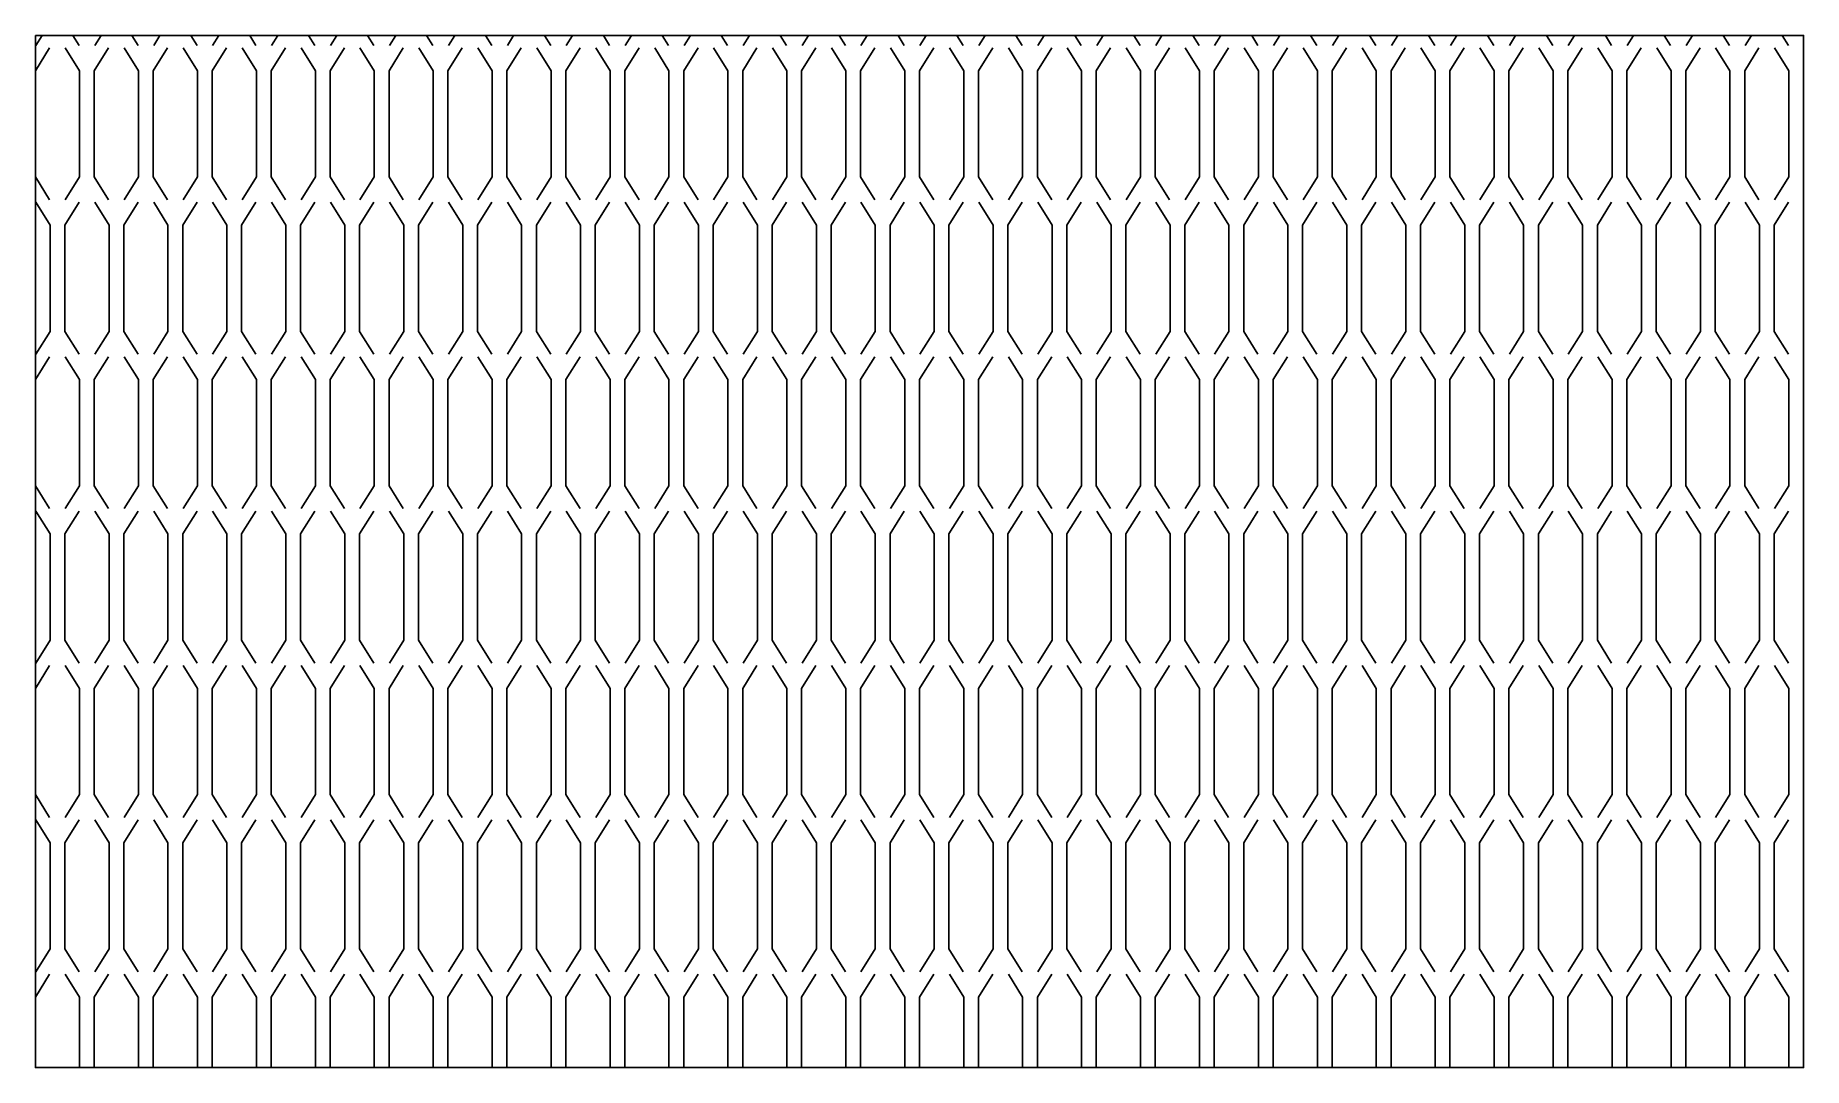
# Model space of a CAD drawing. Header units: millimetres. Extents: x 0 to 120, y 0 to 70.
import ezdxf

# ---------------------------------------------------------------- set-up
doc = ezdxf.new("R2010")
doc.units = ezdxf.units.MM
doc.layers.add('CUT', color=1, linetype='CONTINUOUS')

msp = doc.modelspace()

# ---------------------------------------------------------------- linework, layer by layer
at = {"layer": 'CUT'}
for p, q in [((0.456, 70), (0.03, 69.318)), ((2.544, 70), (2.97, 69.318)), ((4.456, 70), (4.03, 69.318)), ((6.544, 70), (6.97, 69.318)), ((8.456, 70), (8.03, 69.318)), ((10.544, 70), (10.97, 69.318)), ((12.456, 70), (12.03, 69.318)), ((14.544, 70), (14.97, 69.318)), ((16.456, 70), (16.03, 69.318)), ((18.544, 70), (18.97, 69.318)), ((20.456, 70), (20.03, 69.318)), ((22.544, 70), (22.97, 69.318)), ((24.456, 70), (24.03, 69.318)), ((26.544, 70), (26.97, 69.318)), ((28.456, 70), (28.03, 69.318)), ((30.544, 70), (30.97, 69.318)), ((32.456, 70), (32.03, 69.318)), ((34.544, 70), (34.97, 69.318)), ((36.456, 70), (36.03, 69.318)), ((38.544, 70), (38.97, 69.318)), ((40.456, 70), (40.03, 69.318)), ((42.544, 70), (42.97, 69.318)), ((44.456, 70), (44.03, 69.318)), ((46.544, 70), (46.97, 69.318)), ((48.456, 70), (48.03, 69.318)), ((50.544, 70), (50.97, 69.318)), ((52.456, 70), (52.03, 69.318)), ((54.544, 70), (54.97, 69.318)), ((56.456, 70), (56.03, 69.318)), ((58.544, 70), (58.97, 69.318)), ((60.456, 70), (60.03, 69.318)), ((62.544, 70), (62.97, 69.318)), ((64.456, 70), (64.03, 69.318)), ((66.544, 70), (66.97, 69.318)), ((68.456, 70), (68.03, 69.318)), ((70.544, 70), (70.97, 69.318)), ((72.456, 70), (72.03, 69.318)), ((74.544, 70), (74.97, 69.318)), ((76.456, 70), (76.03, 69.318)), ((78.544, 70), (78.97, 69.318)), ((80.456, 70), (80.03, 69.318)), ((82.544, 70), (82.97, 69.318)), ((84.456, 70), (84.03, 69.318)), ((86.544, 70), (86.97, 69.318)), ((88.456, 70), (88.03, 69.318)), ((90.544, 70), (90.97, 69.318)), ((92.456, 70), (92.03, 69.318)), ((94.544, 70), (94.97, 69.318)), ((96.456, 70), (96.03, 69.318)), ((98.544, 70), (98.97, 69.318)), ((100.456, 70), (100.03, 69.318)), ((102.544, 70), (102.97, 69.318)), ((104.456, 70), (104.03, 69.318)), ((106.544, 70), (106.97, 69.318)), ((108.456, 70), (108.03, 69.318)), ((110.544, 70), (110.97, 69.318)), ((112.456, 70), (112.03, 69.318)), ((114.544, 70), (114.97, 69.318)), ((116.456, 70), (116.03, 69.318)), ((118.544, 70), (118.97, 69.318))]:
    msp.add_line(p, q, dxfattribs=at)
for points in [[(0, 70), (120, 70), (120, 0), (0, 0), (0, 70)], [(0.97, 69.152), (0, 67.6), (0, 60.4), (0.97, 58.848)], [(2.03, 69.152), (3, 67.6), (3, 60.4), (2.03, 58.848)], [(4.97, 69.152), (4, 67.6), (4, 60.4), (4.97, 58.848)], [(6.03, 69.152), (7, 67.6), (7, 60.4), (6.03, 58.848)], [(8.97, 69.152), (8, 67.6), (8, 60.4), (8.97, 58.848)], [(10.03, 69.152), (11, 67.6), (11, 60.4), (10.03, 58.848)], [(12.97, 69.152), (12, 67.6), (12, 60.4), (12.97, 58.848)], [(14.03, 69.152), (15, 67.6), (15, 60.4), (14.03, 58.848)], [(16.97, 69.152), (16, 67.6), (16, 60.4), (16.97, 58.848)], [(18.03, 69.152), (19, 67.6), (19, 60.4), (18.03, 58.848)], [(20.97, 69.152), (20, 67.6), (20, 60.4), (20.97, 58.848)], [(22.03, 69.152), (23, 67.6), (23, 60.4), (22.03, 58.848)], [(24.97, 69.152), (24, 67.6), (24, 60.4), (24.97, 58.848)], [(26.03, 69.152), (27, 67.6), (27, 60.4), (26.03, 58.848)], [(28.97, 69.152), (28, 67.6), (28, 60.4), (28.97, 58.848)], [(30.03, 69.152), (31, 67.6), (31, 60.4), (30.03, 58.848)], [(32.97, 69.152), (32, 67.6), (32, 60.4), (32.97, 58.848)], [(34.03, 69.152), (35, 67.6), (35, 60.4), (34.03, 58.848)], [(36.97, 69.152), (36, 67.6), (36, 60.4), (36.97, 58.848)], [(38.03, 69.152), (39, 67.6), (39, 60.4), (38.03, 58.848)], [(40.97, 69.152), (40, 67.6), (40, 60.4), (40.97, 58.848)], [(42.03, 69.152), (43, 67.6), (43, 60.4), (42.03, 58.848)], [(44.97, 69.152), (44, 67.6), (44, 60.4), (44.97, 58.848)], [(46.03, 69.152), (47, 67.6), (47, 60.4), (46.03, 58.848)], [(48.97, 69.152), (48, 67.6), (48, 60.4), (48.97, 58.848)], [(50.03, 69.152), (51, 67.6), (51, 60.4), (50.03, 58.848)], [(52.97, 69.152), (52, 67.6), (52, 60.4), (52.97, 58.848)], [(54.03, 69.152), (55, 67.6), (55, 60.4), (54.03, 58.848)], [(56.97, 69.152), (56, 67.6), (56, 60.4), (56.97, 58.848)], [(58.03, 69.152), (59, 67.6), (59, 60.4), (58.03, 58.848)], [(60.97, 69.152), (60, 67.6), (60, 60.4), (60.97, 58.848)], [(62.03, 69.152), (63, 67.6), (63, 60.4), (62.03, 58.848)], [(64.97, 69.152), (64, 67.6), (64, 60.4), (64.97, 58.848)], [(66.03, 69.152), (67, 67.6), (67, 60.4), (66.03, 58.848)], [(68.97, 69.152), (68, 67.6), (68, 60.4), (68.97, 58.848)], [(70.03, 69.152), (71, 67.6), (71, 60.4), (70.03, 58.848)], [(72.97, 69.152), (72, 67.6), (72, 60.4), (72.97, 58.848)], [(74.03, 69.152), (75, 67.6), (75, 60.4), (74.03, 58.848)], [(76.97, 69.152), (76, 67.6), (76, 60.4), (76.97, 58.848)], [(78.03, 69.152), (79, 67.6), (79, 60.4), (78.03, 58.848)], [(80.97, 69.152), (80, 67.6), (80, 60.4), (80.97, 58.848)], [(82.03, 69.152), (83, 67.6), (83, 60.4), (82.03, 58.848)], [(84.97, 69.152), (84, 67.6), (84, 60.4), (84.97, 58.848)], [(86.03, 69.152), (87, 67.6), (87, 60.4), (86.03, 58.848)], [(88.97, 69.152), (88, 67.6), (88, 60.4), (88.97, 58.848)], [(90.03, 69.152), (91, 67.6), (91, 60.4), (90.03, 58.848)], [(92.97, 69.152), (92, 67.6), (92, 60.4), (92.97, 58.848)], [(94.03, 69.152), (95, 67.6), (95, 60.4), (94.03, 58.848)], [(96.97, 69.152), (96, 67.6), (96, 60.4), (96.97, 58.848)], [(98.03, 69.152), (99, 67.6), (99, 60.4), (98.03, 58.848)], [(100.97, 69.152), (100, 67.6), (100, 60.4), (100.97, 58.848)], [(102.03, 69.152), (103, 67.6), (103, 60.4), (102.03, 58.848)], [(104.97, 69.152), (104, 67.6), (104, 60.4), (104.97, 58.848)], [(106.03, 69.152), (107, 67.6), (107, 60.4), (106.03, 58.848)], [(108.97, 69.152), (108, 67.6), (108, 60.4), (108.97, 58.848)], [(110.03, 69.152), (111, 67.6), (111, 60.4), (110.03, 58.848)], [(112.97, 69.152), (112, 67.6), (112, 60.4), (112.97, 58.848)], [(114.03, 69.152), (115, 67.6), (115, 60.4), (114.03, 58.848)], [(116.97, 69.152), (116, 67.6), (116, 60.4), (116.97, 58.848)], [(118.03, 69.152), (119, 67.6), (119, 60.4), (118.03, 58.848)], [(120, 67.6), (120, 67.6), (120, 60.4), (120, 60.4)], [(0.03, 58.682), (1, 57.13), (1, 49.93), (0.03, 48.378)], [(2.97, 58.682), (2, 57.13), (2, 49.93), (2.97, 48.378)], [(4.03, 58.682), (5, 57.13), (5, 49.93), (4.03, 48.378)], [(6.97, 58.682), (6, 57.13), (6, 49.93), (6.97, 48.378)], [(8.03, 58.682), (9, 57.13), (9, 49.93), (8.03, 48.378)], [(10.97, 58.682), (10, 57.13), (10, 49.93), (10.97, 48.378)], [(12.03, 58.682), (13, 57.13), (13, 49.93), (12.03, 48.378)], [(14.97, 58.682), (14, 57.13), (14, 49.93), (14.97, 48.378)], [(16.03, 58.682), (17, 57.13), (17, 49.93), (16.03, 48.378)], [(18.97, 58.682), (18, 57.13), (18, 49.93), (18.97, 48.378)], [(20.03, 58.682), (21, 57.13), (21, 49.93), (20.03, 48.378)], [(22.97, 58.682), (22, 57.13), (22, 49.93), (22.97, 48.378)], [(24.03, 58.682), (25, 57.13), (25, 49.93), (24.03, 48.378)], [(26.97, 58.682), (26, 57.13), (26, 49.93), (26.97, 48.378)], [(28.03, 58.682), (29, 57.13), (29, 49.93), (28.03, 48.378)], [(30.97, 58.682), (30, 57.13), (30, 49.93), (30.97, 48.378)], [(32.03, 58.682), (33, 57.13), (33, 49.93), (32.03, 48.378)], [(34.97, 58.682), (34, 57.13), (34, 49.93), (34.97, 48.378)], [(36.03, 58.682), (37, 57.13), (37, 49.93), (36.03, 48.378)], [(38.97, 58.682), (38, 57.13), (38, 49.93), (38.97, 48.378)], [(40.03, 58.682), (41, 57.13), (41, 49.93), (40.03, 48.378)], [(42.97, 58.682), (42, 57.13), (42, 49.93), (42.97, 48.378)], [(44.03, 58.682), (45, 57.13), (45, 49.93), (44.03, 48.378)], [(46.97, 58.682), (46, 57.13), (46, 49.93), (46.97, 48.378)], [(48.03, 58.682), (49, 57.13), (49, 49.93), (48.03, 48.378)], [(50.97, 58.682), (50, 57.13), (50, 49.93), (50.97, 48.378)], [(52.03, 58.682), (53, 57.13), (53, 49.93), (52.03, 48.378)], [(54.97, 58.682), (54, 57.13), (54, 49.93), (54.97, 48.378)], [(56.03, 58.682), (57, 57.13), (57, 49.93), (56.03, 48.378)], [(58.97, 58.682), (58, 57.13), (58, 49.93), (58.97, 48.378)], [(60.03, 58.682), (61, 57.13), (61, 49.93), (60.03, 48.378)], [(62.97, 58.682), (62, 57.13), (62, 49.93), (62.97, 48.378)], [(64.03, 58.682), (65, 57.13), (65, 49.93), (64.03, 48.378)], [(66.97, 58.682), (66, 57.13), (66, 49.93), (66.97, 48.378)], [(68.03, 58.682), (69, 57.13), (69, 49.93), (68.03, 48.378)], [(70.97, 58.682), (70, 57.13), (70, 49.93), (70.97, 48.378)], [(72.03, 58.682), (73, 57.13), (73, 49.93), (72.03, 48.378)], [(74.97, 58.682), (74, 57.13), (74, 49.93), (74.97, 48.378)], [(76.03, 58.682), (77, 57.13), (77, 49.93), (76.03, 48.378)], [(78.97, 58.682), (78, 57.13), (78, 49.93), (78.97, 48.378)], [(80.03, 58.682), (81, 57.13), (81, 49.93), (80.03, 48.378)], [(82.97, 58.682), (82, 57.13), (82, 49.93), (82.97, 48.378)], [(84.03, 58.682), (85, 57.13), (85, 49.93), (84.03, 48.378)], [(86.97, 58.682), (86, 57.13), (86, 49.93), (86.97, 48.378)], [(88.03, 58.682), (89, 57.13), (89, 49.93), (88.03, 48.378)], [(90.97, 58.682), (90, 57.13), (90, 49.93), (90.97, 48.378)], [(92.03, 58.682), (93, 57.13), (93, 49.93), (92.03, 48.378)], [(94.97, 58.682), (94, 57.13), (94, 49.93), (94.97, 48.378)], [(96.03, 58.682), (97, 57.13), (97, 49.93), (96.03, 48.378)], [(98.97, 58.682), (98, 57.13), (98, 49.93), (98.97, 48.378)], [(100.03, 58.682), (101, 57.13), (101, 49.93), (100.03, 48.378)], [(102.97, 58.682), (102, 57.13), (102, 49.93), (102.97, 48.378)], [(104.03, 58.682), (105, 57.13), (105, 49.93), (104.03, 48.378)], [(106.97, 58.682), (106, 57.13), (106, 49.93), (106.97, 48.378)], [(108.03, 58.682), (109, 57.13), (109, 49.93), (108.03, 48.378)], [(110.97, 58.682), (110, 57.13), (110, 49.93), (110.97, 48.378)], [(112.03, 58.682), (113, 57.13), (113, 49.93), (112.03, 48.378)], [(114.97, 58.682), (114, 57.13), (114, 49.93), (114.97, 48.378)], [(116.03, 58.682), (117, 57.13), (117, 49.93), (116.03, 48.378)], [(118.97, 58.682), (118, 57.13), (118, 49.93), (118.97, 48.378)], [(0.97, 48.212), (0, 46.66), (0, 39.46), (0.97, 37.908)], [(2.03, 48.212), (3, 46.66), (3, 39.46), (2.03, 37.908)], [(4.97, 48.212), (4, 46.66), (4, 39.46), (4.97, 37.908)], [(6.03, 48.212), (7, 46.66), (7, 39.46), (6.03, 37.908)], [(8.97, 48.212), (8, 46.66), (8, 39.46), (8.97, 37.908)], [(10.03, 48.212), (11, 46.66), (11, 39.46), (10.03, 37.908)], [(12.97, 48.212), (12, 46.66), (12, 39.46), (12.97, 37.908)], [(14.03, 48.212), (15, 46.66), (15, 39.46), (14.03, 37.908)], [(16.97, 48.212), (16, 46.66), (16, 39.46), (16.97, 37.908)], [(18.03, 48.212), (19, 46.66), (19, 39.46), (18.03, 37.908)], [(20.97, 48.212), (20, 46.66), (20, 39.46), (20.97, 37.908)], [(22.03, 48.212), (23, 46.66), (23, 39.46), (22.03, 37.908)], [(24.97, 48.212), (24, 46.66), (24, 39.46), (24.97, 37.908)], [(26.03, 48.212), (27, 46.66), (27, 39.46), (26.03, 37.908)], [(28.97, 48.212), (28, 46.66), (28, 39.46), (28.97, 37.908)], [(30.03, 48.212), (31, 46.66), (31, 39.46), (30.03, 37.908)], [(32.97, 48.212), (32, 46.66), (32, 39.46), (32.97, 37.908)], [(34.03, 48.212), (35, 46.66), (35, 39.46), (34.03, 37.908)], [(36.97, 48.212), (36, 46.66), (36, 39.46), (36.97, 37.908)], [(38.03, 48.212), (39, 46.66), (39, 39.46), (38.03, 37.908)], [(40.97, 48.212), (40, 46.66), (40, 39.46), (40.97, 37.908)], [(42.03, 48.212), (43, 46.66), (43, 39.46), (42.03, 37.908)], [(44.97, 48.212), (44, 46.66), (44, 39.46), (44.97, 37.908)], [(46.03, 48.212), (47, 46.66), (47, 39.46), (46.03, 37.908)], [(48.97, 48.212), (48, 46.66), (48, 39.46), (48.97, 37.908)], [(50.03, 48.212), (51, 46.66), (51, 39.46), (50.03, 37.908)], [(52.97, 48.212), (52, 46.66), (52, 39.46), (52.97, 37.908)], [(54.03, 48.212), (55, 46.66), (55, 39.46), (54.03, 37.908)], [(56.97, 48.212), (56, 46.66), (56, 39.46), (56.97, 37.908)], [(58.03, 48.212), (59, 46.66), (59, 39.46), (58.03, 37.908)], [(60.97, 48.212), (60, 46.66), (60, 39.46), (60.97, 37.908)], [(62.03, 48.212), (63, 46.66), (63, 39.46), (62.03, 37.908)], [(64.97, 48.212), (64, 46.66), (64, 39.46), (64.97, 37.908)], [(66.03, 48.212), (67, 46.66), (67, 39.46), (66.03, 37.908)], [(68.97, 48.212), (68, 46.66), (68, 39.46), (68.97, 37.908)], [(70.03, 48.212), (71, 46.66), (71, 39.46), (70.03, 37.908)], [(72.97, 48.212), (72, 46.66), (72, 39.46), (72.97, 37.908)], [(74.03, 48.212), (75, 46.66), (75, 39.46), (74.03, 37.908)], [(76.97, 48.212), (76, 46.66), (76, 39.46), (76.97, 37.908)], [(78.03, 48.212), (79, 46.66), (79, 39.46), (78.03, 37.908)], [(80.97, 48.212), (80, 46.66), (80, 39.46), (80.97, 37.908)], [(82.03, 48.212), (83, 46.66), (83, 39.46), (82.03, 37.908)], [(84.97, 48.212), (84, 46.66), (84, 39.46), (84.97, 37.908)], [(86.03, 48.212), (87, 46.66), (87, 39.46), (86.03, 37.908)], [(88.97, 48.212), (88, 46.66), (88, 39.46), (88.97, 37.908)], [(90.03, 48.212), (91, 46.66), (91, 39.46), (90.03, 37.908)], [(92.97, 48.212), (92, 46.66), (92, 39.46), (92.97, 37.908)], [(94.03, 48.212), (95, 46.66), (95, 39.46), (94.03, 37.908)], [(96.97, 48.212), (96, 46.66), (96, 39.46), (96.97, 37.908)], [(98.03, 48.212), (99, 46.66), (99, 39.46), (98.03, 37.908)], [(100.97, 48.212), (100, 46.66), (100, 39.46), (100.97, 37.908)], [(102.03, 48.212), (103, 46.66), (103, 39.46), (102.03, 37.908)], [(104.97, 48.212), (104, 46.66), (104, 39.46), (104.97, 37.908)], [(106.03, 48.212), (107, 46.66), (107, 39.46), (106.03, 37.908)], [(108.97, 48.212), (108, 46.66), (108, 39.46), (108.97, 37.908)], [(110.03, 48.212), (111, 46.66), (111, 39.46), (110.03, 37.908)], [(112.97, 48.212), (112, 46.66), (112, 39.46), (112.97, 37.908)], [(114.03, 48.212), (115, 46.66), (115, 39.46), (114.03, 37.908)], [(116.97, 48.212), (116, 46.66), (116, 39.46), (116.97, 37.908)], [(118.03, 48.212), (119, 46.66), (119, 39.46), (118.03, 37.908)], [(120, 46.66), (120, 46.66), (120, 39.46), (120, 39.46)], [(0.03, 37.742), (1, 36.19), (1, 28.99), (0.03, 27.438)], [(2.97, 37.742), (2, 36.19), (2, 28.99), (2.97, 27.438)], [(4.03, 37.742), (5, 36.19), (5, 28.99), (4.03, 27.438)], [(6.97, 37.742), (6, 36.19), (6, 28.99), (6.97, 27.438)], [(8.03, 37.742), (9, 36.19), (9, 28.99), (8.03, 27.438)], [(10.97, 37.742), (10, 36.19), (10, 28.99), (10.97, 27.438)], [(12.03, 37.742), (13, 36.19), (13, 28.99), (12.03, 27.438)], [(14.97, 37.742), (14, 36.19), (14, 28.99), (14.97, 27.438)], [(16.03, 37.742), (17, 36.19), (17, 28.99), (16.03, 27.438)], [(18.97, 37.742), (18, 36.19), (18, 28.99), (18.97, 27.438)], [(20.03, 37.742), (21, 36.19), (21, 28.99), (20.03, 27.438)], [(22.97, 37.742), (22, 36.19), (22, 28.99), (22.97, 27.438)], [(24.03, 37.742), (25, 36.19), (25, 28.99), (24.03, 27.438)], [(26.97, 37.742), (26, 36.19), (26, 28.99), (26.97, 27.438)], [(28.03, 37.742), (29, 36.19), (29, 28.99), (28.03, 27.438)], [(30.97, 37.742), (30, 36.19), (30, 28.99), (30.97, 27.438)], [(32.03, 37.742), (33, 36.19), (33, 28.99), (32.03, 27.438)], [(34.97, 37.742), (34, 36.19), (34, 28.99), (34.97, 27.438)], [(36.03, 37.742), (37, 36.19), (37, 28.99), (36.03, 27.438)], [(38.97, 37.742), (38, 36.19), (38, 28.99), (38.97, 27.438)], [(40.03, 37.742), (41, 36.19), (41, 28.99), (40.03, 27.438)], [(42.97, 37.742), (42, 36.19), (42, 28.99), (42.97, 27.438)], [(44.03, 37.742), (45, 36.19), (45, 28.99), (44.03, 27.438)], [(46.97, 37.742), (46, 36.19), (46, 28.99), (46.97, 27.438)], [(48.03, 37.742), (49, 36.19), (49, 28.99), (48.03, 27.438)], [(50.97, 37.742), (50, 36.19), (50, 28.99), (50.97, 27.438)], [(52.03, 37.742), (53, 36.19), (53, 28.99), (52.03, 27.438)], [(54.97, 37.742), (54, 36.19), (54, 28.99), (54.97, 27.438)], [(56.03, 37.742), (57, 36.19), (57, 28.99), (56.03, 27.438)], [(58.97, 37.742), (58, 36.19), (58, 28.99), (58.97, 27.438)], [(60.03, 37.742), (61, 36.19), (61, 28.99), (60.03, 27.438)], [(62.97, 37.742), (62, 36.19), (62, 28.99), (62.97, 27.438)], [(64.03, 37.742), (65, 36.19), (65, 28.99), (64.03, 27.438)], [(66.97, 37.742), (66, 36.19), (66, 28.99), (66.97, 27.438)], [(68.03, 37.742), (69, 36.19), (69, 28.99), (68.03, 27.438)], [(70.97, 37.742), (70, 36.19), (70, 28.99), (70.97, 27.438)], [(72.03, 37.742), (73, 36.19), (73, 28.99), (72.03, 27.438)], [(74.97, 37.742), (74, 36.19), (74, 28.99), (74.97, 27.438)], [(76.03, 37.742), (77, 36.19), (77, 28.99), (76.03, 27.438)], [(78.97, 37.742), (78, 36.19), (78, 28.99), (78.97, 27.438)], [(80.03, 37.742), (81, 36.19), (81, 28.99), (80.03, 27.438)], [(82.97, 37.742), (82, 36.19), (82, 28.99), (82.97, 27.438)], [(84.03, 37.742), (85, 36.19), (85, 28.99), (84.03, 27.438)], [(86.97, 37.742), (86, 36.19), (86, 28.99), (86.97, 27.438)], [(88.03, 37.742), (89, 36.19), (89, 28.99), (88.03, 27.438)], [(90.97, 37.742), (90, 36.19), (90, 28.99), (90.97, 27.438)], [(92.03, 37.742), (93, 36.19), (93, 28.99), (92.03, 27.438)], [(94.97, 37.742), (94, 36.19), (94, 28.99), (94.97, 27.438)], [(96.03, 37.742), (97, 36.19), (97, 28.99), (96.03, 27.438)], [(98.97, 37.742), (98, 36.19), (98, 28.99), (98.97, 27.438)], [(100.03, 37.742), (101, 36.19), (101, 28.99), (100.03, 27.438)], [(102.97, 37.742), (102, 36.19), (102, 28.99), (102.97, 27.438)], [(104.03, 37.742), (105, 36.19), (105, 28.99), (104.03, 27.438)], [(106.97, 37.742), (106, 36.19), (106, 28.99), (106.97, 27.438)], [(108.03, 37.742), (109, 36.19), (109, 28.99), (108.03, 27.438)], [(110.97, 37.742), (110, 36.19), (110, 28.99), (110.97, 27.438)], [(112.03, 37.742), (113, 36.19), (113, 28.99), (112.03, 27.438)], [(114.97, 37.742), (114, 36.19), (114, 28.99), (114.97, 27.438)], [(116.03, 37.742), (117, 36.19), (117, 28.99), (116.03, 27.438)], [(118.97, 37.742), (118, 36.19), (118, 28.99), (118.97, 27.438)], [(0.97, 27.272), (0, 25.72), (0, 18.52), (0.97, 16.968)], [(2.03, 27.272), (3, 25.72), (3, 18.52), (2.03, 16.968)], [(4.97, 27.272), (4, 25.72), (4, 18.52), (4.97, 16.968)], [(6.03, 27.272), (7, 25.72), (7, 18.52), (6.03, 16.968)], [(8.97, 27.272), (8, 25.72), (8, 18.52), (8.97, 16.968)], [(10.03, 27.272), (11, 25.72), (11, 18.52), (10.03, 16.968)], [(12.97, 27.272), (12, 25.72), (12, 18.52), (12.97, 16.968)], [(14.03, 27.272), (15, 25.72), (15, 18.52), (14.03, 16.968)], [(16.97, 27.272), (16, 25.72), (16, 18.52), (16.97, 16.968)], [(18.03, 27.272), (19, 25.72), (19, 18.52), (18.03, 16.968)], [(20.97, 27.272), (20, 25.72), (20, 18.52), (20.97, 16.968)], [(22.03, 27.272), (23, 25.72), (23, 18.52), (22.03, 16.968)], [(24.97, 27.272), (24, 25.72), (24, 18.52), (24.97, 16.968)], [(26.03, 27.272), (27, 25.72), (27, 18.52), (26.03, 16.968)], [(28.97, 27.272), (28, 25.72), (28, 18.52), (28.97, 16.968)], [(30.03, 27.272), (31, 25.72), (31, 18.52), (30.03, 16.968)], [(32.97, 27.272), (32, 25.72), (32, 18.52), (32.97, 16.968)], [(34.03, 27.272), (35, 25.72), (35, 18.52), (34.03, 16.968)], [(36.97, 27.272), (36, 25.72), (36, 18.52), (36.97, 16.968)], [(38.03, 27.272), (39, 25.72), (39, 18.52), (38.03, 16.968)], [(40.97, 27.272), (40, 25.72), (40, 18.52), (40.97, 16.968)], [(42.03, 27.272), (43, 25.72), (43, 18.52), (42.03, 16.968)], [(44.97, 27.272), (44, 25.72), (44, 18.52), (44.97, 16.968)], [(46.03, 27.272), (47, 25.72), (47, 18.52), (46.03, 16.968)], [(48.97, 27.272), (48, 25.72), (48, 18.52), (48.97, 16.968)], [(50.03, 27.272), (51, 25.72), (51, 18.52), (50.03, 16.968)], [(52.97, 27.272), (52, 25.72), (52, 18.52), (52.97, 16.968)], [(54.03, 27.272), (55, 25.72), (55, 18.52), (54.03, 16.968)], [(56.97, 27.272), (56, 25.72), (56, 18.52), (56.97, 16.968)], [(58.03, 27.272), (59, 25.72), (59, 18.52), (58.03, 16.968)], [(60.97, 27.272), (60, 25.72), (60, 18.52), (60.97, 16.968)], [(62.03, 27.272), (63, 25.72), (63, 18.52), (62.03, 16.968)], [(64.97, 27.272), (64, 25.72), (64, 18.52), (64.97, 16.968)], [(66.03, 27.272), (67, 25.72), (67, 18.52), (66.03, 16.968)], [(68.97, 27.272), (68, 25.72), (68, 18.52), (68.97, 16.968)], [(70.03, 27.272), (71, 25.72), (71, 18.52), (70.03, 16.968)], [(72.97, 27.272), (72, 25.72), (72, 18.52), (72.97, 16.968)], [(74.03, 27.272), (75, 25.72), (75, 18.52), (74.03, 16.968)], [(76.97, 27.272), (76, 25.72), (76, 18.52), (76.97, 16.968)], [(78.03, 27.272), (79, 25.72), (79, 18.52), (78.03, 16.968)], [(80.97, 27.272), (80, 25.72), (80, 18.52), (80.97, 16.968)], [(82.03, 27.272), (83, 25.72), (83, 18.52), (82.03, 16.968)], [(84.97, 27.272), (84, 25.72), (84, 18.52), (84.97, 16.968)], [(86.03, 27.272), (87, 25.72), (87, 18.52), (86.03, 16.968)], [(88.97, 27.272), (88, 25.72), (88, 18.52), (88.97, 16.968)], [(90.03, 27.272), (91, 25.72), (91, 18.52), (90.03, 16.968)], [(92.97, 27.272), (92, 25.72), (92, 18.52), (92.97, 16.968)], [(94.03, 27.272), (95, 25.72), (95, 18.52), (94.03, 16.968)], [(96.97, 27.272), (96, 25.72), (96, 18.52), (96.97, 16.968)], [(98.03, 27.272), (99, 25.72), (99, 18.52), (98.03, 16.968)], [(100.97, 27.272), (100, 25.72), (100, 18.52), (100.97, 16.968)], [(102.03, 27.272), (103, 25.72), (103, 18.52), (102.03, 16.968)], [(104.97, 27.272), (104, 25.72), (104, 18.52), (104.97, 16.968)], [(106.03, 27.272), (107, 25.72), (107, 18.52), (106.03, 16.968)], [(108.97, 27.272), (108, 25.72), (108, 18.52), (108.97, 16.968)], [(110.03, 27.272), (111, 25.72), (111, 18.52), (110.03, 16.968)], [(112.97, 27.272), (112, 25.72), (112, 18.52), (112.97, 16.968)], [(114.03, 27.272), (115, 25.72), (115, 18.52), (114.03, 16.968)], [(116.97, 27.272), (116, 25.72), (116, 18.52), (116.97, 16.968)], [(118.03, 27.272), (119, 25.72), (119, 18.52), (118.03, 16.968)], [(120, 25.72), (120, 25.72), (120, 18.52), (120, 18.52)], [(0.03, 16.802), (1, 15.25), (1, 8.05), (0.03, 6.498)], [(2.97, 16.802), (2, 15.25), (2, 8.05), (2.97, 6.498)], [(4.03, 16.802), (5, 15.25), (5, 8.05), (4.03, 6.498)], [(6.97, 16.802), (6, 15.25), (6, 8.05), (6.97, 6.498)], [(8.03, 16.802), (9, 15.25), (9, 8.05), (8.03, 6.498)], [(10.97, 16.802), (10, 15.25), (10, 8.05), (10.97, 6.498)], [(12.03, 16.802), (13, 15.25), (13, 8.05), (12.03, 6.498)], [(14.97, 16.802), (14, 15.25), (14, 8.05), (14.97, 6.498)], [(16.03, 16.802), (17, 15.25), (17, 8.05), (16.03, 6.498)], [(18.97, 16.802), (18, 15.25), (18, 8.05), (18.97, 6.498)], [(20.03, 16.802), (21, 15.25), (21, 8.05), (20.03, 6.498)], [(22.97, 16.802), (22, 15.25), (22, 8.05), (22.97, 6.498)], [(24.03, 16.802), (25, 15.25), (25, 8.05), (24.03, 6.498)], [(26.97, 16.802), (26, 15.25), (26, 8.05), (26.97, 6.498)], [(28.03, 16.802), (29, 15.25), (29, 8.05), (28.03, 6.498)], [(30.97, 16.802), (30, 15.25), (30, 8.05), (30.97, 6.498)], [(32.03, 16.802), (33, 15.25), (33, 8.05), (32.03, 6.498)], [(34.97, 16.802), (34, 15.25), (34, 8.05), (34.97, 6.498)], [(36.03, 16.802), (37, 15.25), (37, 8.05), (36.03, 6.498)], [(38.97, 16.802), (38, 15.25), (38, 8.05), (38.97, 6.498)], [(40.03, 16.802), (41, 15.25), (41, 8.05), (40.03, 6.498)], [(42.97, 16.802), (42, 15.25), (42, 8.05), (42.97, 6.498)], [(44.03, 16.802), (45, 15.25), (45, 8.05), (44.03, 6.498)], [(46.97, 16.802), (46, 15.25), (46, 8.05), (46.97, 6.498)], [(48.03, 16.802), (49, 15.25), (49, 8.05), (48.03, 6.498)], [(50.97, 16.802), (50, 15.25), (50, 8.05), (50.97, 6.498)], [(52.03, 16.802), (53, 15.25), (53, 8.05), (52.03, 6.498)], [(54.97, 16.802), (54, 15.25), (54, 8.05), (54.97, 6.498)], [(56.03, 16.802), (57, 15.25), (57, 8.05), (56.03, 6.498)], [(58.97, 16.802), (58, 15.25), (58, 8.05), (58.97, 6.498)], [(60.03, 16.802), (61, 15.25), (61, 8.05), (60.03, 6.498)], [(62.97, 16.802), (62, 15.25), (62, 8.05), (62.97, 6.498)], [(64.03, 16.802), (65, 15.25), (65, 8.05), (64.03, 6.498)], [(66.97, 16.802), (66, 15.25), (66, 8.05), (66.97, 6.498)], [(68.03, 16.802), (69, 15.25), (69, 8.05), (68.03, 6.498)], [(70.97, 16.802), (70, 15.25), (70, 8.05), (70.97, 6.498)], [(72.03, 16.802), (73, 15.25), (73, 8.05), (72.03, 6.498)], [(74.97, 16.802), (74, 15.25), (74, 8.05), (74.97, 6.498)], [(76.03, 16.802), (77, 15.25), (77, 8.05), (76.03, 6.498)], [(78.97, 16.802), (78, 15.25), (78, 8.05), (78.97, 6.498)], [(80.03, 16.802), (81, 15.25), (81, 8.05), (80.03, 6.498)], [(82.97, 16.802), (82, 15.25), (82, 8.05), (82.97, 6.498)], [(84.03, 16.802), (85, 15.25), (85, 8.05), (84.03, 6.498)], [(86.97, 16.802), (86, 15.25), (86, 8.05), (86.97, 6.498)], [(88.03, 16.802), (89, 15.25), (89, 8.05), (88.03, 6.498)], [(90.97, 16.802), (90, 15.25), (90, 8.05), (90.97, 6.498)], [(92.03, 16.802), (93, 15.25), (93, 8.05), (92.03, 6.498)], [(94.97, 16.802), (94, 15.25), (94, 8.05), (94.97, 6.498)], [(96.03, 16.802), (97, 15.25), (97, 8.05), (96.03, 6.498)], [(98.97, 16.802), (98, 15.25), (98, 8.05), (98.97, 6.498)], [(100.03, 16.802), (101, 15.25), (101, 8.05), (100.03, 6.498)], [(102.97, 16.802), (102, 15.25), (102, 8.05), (102.97, 6.498)], [(104.03, 16.802), (105, 15.25), (105, 8.05), (104.03, 6.498)], [(106.97, 16.802), (106, 15.25), (106, 8.05), (106.97, 6.498)], [(108.03, 16.802), (109, 15.25), (109, 8.05), (108.03, 6.498)], [(110.97, 16.802), (110, 15.25), (110, 8.05), (110.97, 6.498)], [(112.03, 16.802), (113, 15.25), (113, 8.05), (112.03, 6.498)], [(114.97, 16.802), (114, 15.25), (114, 8.05), (114.97, 6.498)], [(116.03, 16.802), (117, 15.25), (117, 8.05), (116.03, 6.498)], [(118.97, 16.802), (118, 15.25), (118, 8.05), (118.97, 6.498)], [(0.97, 6.332), (0, 4.78), (0, 0)], [(2.03, 6.332), (3, 4.78), (3, 0)], [(4.97, 6.332), (4, 4.78), (4, 0)], [(6.03, 6.332), (7, 4.78), (7, 0)], [(8.97, 6.332), (8, 4.78), (8, 0)], [(10.03, 6.332), (11, 4.78), (11, 0)], [(12.97, 6.332), (12, 4.78), (12, 0)], [(14.03, 6.332), (15, 4.78), (15, 0)], [(16.97, 6.332), (16, 4.78), (16, 0)], [(18.03, 6.332), (19, 4.78), (19, 0)], [(20.97, 6.332), (20, 4.78), (20, 0)], [(22.03, 6.332), (23, 4.78), (23, 0)], [(24.97, 6.332), (24, 4.78), (24, 0)], [(26.03, 6.332), (27, 4.78), (27, 0)], [(28.97, 6.332), (28, 4.78), (28, 0)], [(30.03, 6.332), (31, 4.78), (31, 0)], [(32.97, 6.332), (32, 4.78), (32, 0)], [(34.03, 6.332), (35, 4.78), (35, 0)], [(36.97, 6.332), (36, 4.78), (36, 0)], [(38.03, 6.332), (39, 4.78), (39, 0)], [(40.97, 6.332), (40, 4.78), (40, 0)], [(42.03, 6.332), (43, 4.78), (43, 0)], [(44.97, 6.332), (44, 4.78), (44, 0)], [(46.03, 6.332), (47, 4.78), (47, 0)], [(48.97, 6.332), (48, 4.78), (48, 0)], [(50.03, 6.332), (51, 4.78), (51, 0)], [(52.97, 6.332), (52, 4.78), (52, 0)], [(54.03, 6.332), (55, 4.78), (55, 0)], [(56.97, 6.332), (56, 4.78), (56, 0)], [(58.03, 6.332), (59, 4.78), (59, 0)], [(60.97, 6.332), (60, 4.78), (60, 0)], [(62.03, 6.332), (63, 4.78), (63, 0)], [(64.97, 6.332), (64, 4.78), (64, 0)], [(66.03, 6.332), (67, 4.78), (67, 0)], [(68.97, 6.332), (68, 4.78), (68, 0)], [(70.03, 6.332), (71, 4.78), (71, 0)], [(72.97, 6.332), (72, 4.78), (72, 0)], [(74.03, 6.332), (75, 4.78), (75, 0)], [(76.97, 6.332), (76, 4.78), (76, 0)], [(78.03, 6.332), (79, 4.78), (79, 0)], [(80.97, 6.332), (80, 4.78), (80, 0)], [(82.03, 6.332), (83, 4.78), (83, 0)], [(84.97, 6.332), (84, 4.78), (84, 0)], [(86.03, 6.332), (87, 4.78), (87, 0)], [(88.97, 6.332), (88, 4.78), (88, 0)], [(90.03, 6.332), (91, 4.78), (91, 0)], [(92.97, 6.332), (92, 4.78), (92, 0)], [(94.03, 6.332), (95, 4.78), (95, 0)], [(96.97, 6.332), (96, 4.78), (96, 0)], [(98.03, 6.332), (99, 4.78), (99, 0)], [(100.97, 6.332), (100, 4.78), (100, 0)], [(102.03, 6.332), (103, 4.78), (103, 0)], [(104.97, 6.332), (104, 4.78), (104, 0)], [(106.03, 6.332), (107, 4.78), (107, 0)], [(108.97, 6.332), (108, 4.78), (108, 0)], [(110.03, 6.332), (111, 4.78), (111, 0)], [(112.97, 6.332), (112, 4.78), (112, 0)], [(114.03, 6.332), (115, 4.78), (115, 0)], [(116.97, 6.332), (116, 4.78), (116, 0)], [(118.03, 6.332), (119, 4.78), (119, 0)], [(120, 4.78), (120, 4.78), (120, 0)]]:
    msp.add_lwpolyline(points, dxfattribs=at)

doc.saveas('drawing.dxf')
